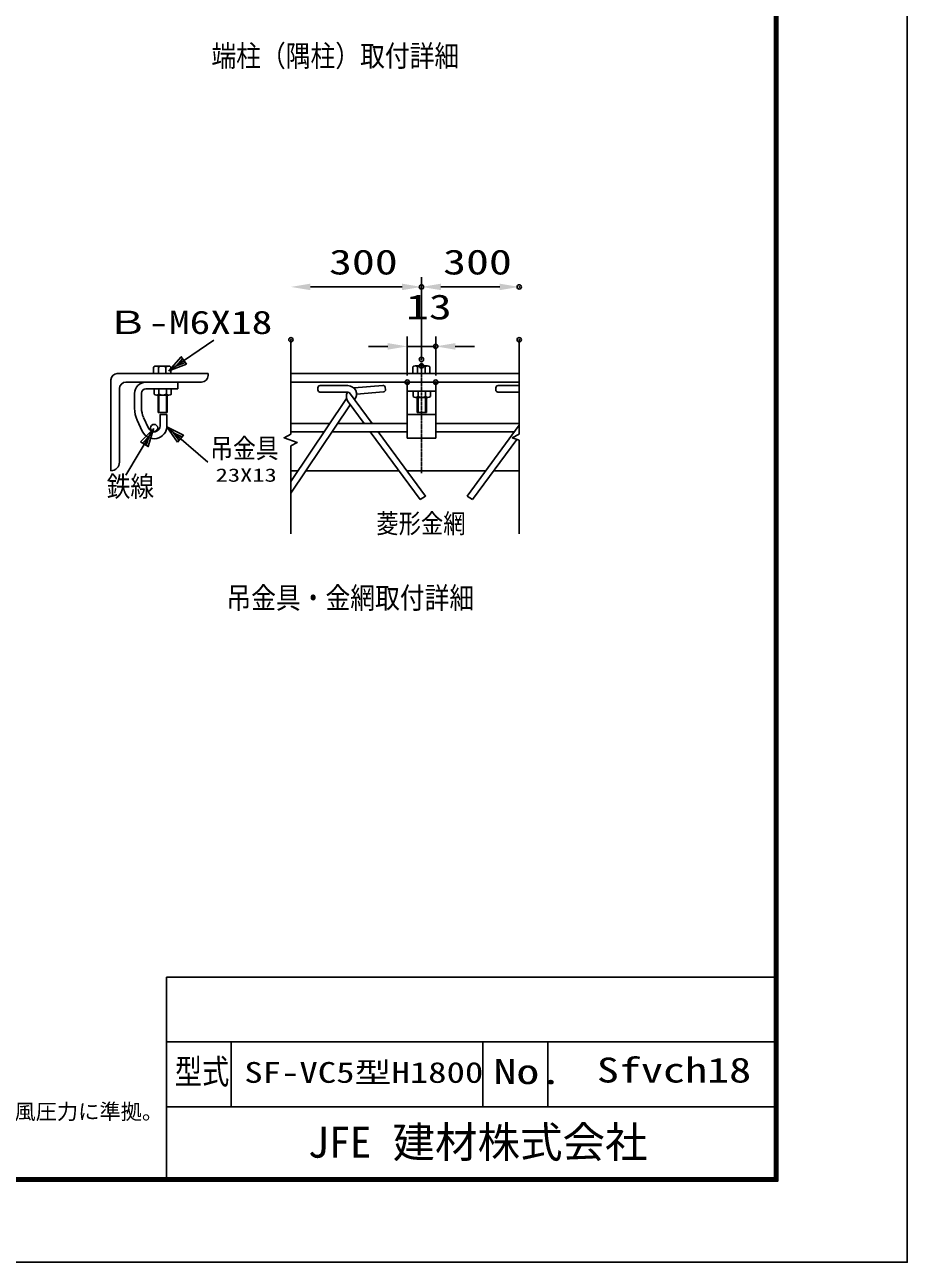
# Model space of a CAD drawing. Units: millimetres, scale not verified. Extents: x -4455 to 4455, y -3150 to 3150.
# Drawn here: x 2412 to 4455, y -3150 to -286 of the extents above; entities that cross this region are included whole.
import ezdxf
from ezdxf.enums import TextEntityAlignment as Align

# ---------------------------------------------------------------- set-up
doc = ezdxf.new("R2010")
doc.units = ezdxf.units.MM
doc.header["$LTSCALE"] = 20
doc.header["$PDMODE"] = 32
doc.header["$PDSIZE"] = 10
doc.linetypes.add('USER4', pattern=[0.216, 0.118, -0.039, 0.02, -0.039])
for name, color, linetype, lineweight in [('0-0_1', 7, 'Continuous', 25), ('0-2_0', 4, 'Continuous', 25), ('0-7_WAKU', 7, 'Continuous', 25), ('0-8_CENTLN-LMEC0', 2, 'USER4', 25)]:
    doc.layers.add(name, color=color, linetype=linetype, lineweight=lineweight)
doc.layers.add('0-5_DEFPOINTS', color=7, linetype='Continuous')
doc.layers.add('0-9_D-TTL-TXT', color=7, linetype='Continuous')
doc.styles.add('ＭＳ ゴシック', font='')
doc.styles.get('ＭＳ ゴシック').set_extended_font_data('MS Gothic')

# ---------------------------------------------------------------- blocks, each defined once
blk = doc.blocks.new('C73')
at = {"layer": '0-0_1', "color": 4}
blk.add_line((156037.7, 60874.7), (158113.3, 62287.1), dxfattribs=at)
blk.add_lwpolyline([(156850.4, 61173.6), (156037.7, 60874.7), (156614.1, 61520.9)], close=True, dxfattribs=at)
blk.add_lwpolyline([(156791.3, 61260.4), (156385, 61111), (156673.1, 61434.1)], dxfattribs=at)

msp = doc.modelspace()

# ---------------------------------------------------------------- linework, layer by layer
at = {"layer": '0-0_1'}
for p, q in [((2710.1, -1078.43), (2710.1, -1093.36)), ((2715.76, -1076.02), (2744.45, -1076.02)), ((2721.44, -1078.44), (2721.44, -1093.36)), ((2738.77, -1078.42), (2738.77, -1093.36)), ((2750.1, -1078.38), (2750.1, -1093.36)), ((3310.02, -1078.03), (3310.02, -1092.96)), ((3315.68, -1075.63), (3344.36, -1075.62)), ((3321.35, -1078.04), (3321.35, -1092.96)), ((3338.69, -1078.02), (3338.69, -1092.96)), ((3350.02, -1077.98), (3350.02, -1092.96)), ((2766.18, -1113.28), (2766.18, -1128.68)), ((2711.2, -1128.68), (2711.2, -1140.94)), ((2716.86, -1143.34), (2745.53, -1143.34)), ((2720.53, -1143.34), (2720.53, -1183.28)), ((2722.53, -1128.68), (2722.53, -1140.94)), ((2739.86, -1128.68), (2739.86, -1140.94)), ((2741.86, -1143.34), (2741.86, -1183.28)), ((2751.2, -1128.68), (2751.2, -1140.94)), ((3311.11, -1133.94), (3311.11, -1146.2)), ((3322.45, -1133.94), (3322.45, -1146.2)), ((3339.78, -1133.94), (3339.78, -1146.2)), ((3351.11, -1133.94), (3351.11, -1146.2)), ((3316.78, -1148.6), (3345.45, -1148.6)), ((3320.45, -1148.6), (3320.45, -1183.28)), ((3341.78, -1148.6), (3341.78, -1183.28)), ((3320.45, -1183.28), (3341.78, -1183.28))]:
    msp.add_line(p, q, dxfattribs=at)
at = {"layer": '0-0_1', "color": 4}
for p, q in [((2722.66, -1143.34), (2722.66, -1183.28)), ((2739.73, -1143.34), (2739.73, -1183.28)), ((3322.58, -1148.6), (3322.58, -1183.28)), ((3339.65, -1148.6), (3339.65, -1183.28))]:
    msp.add_line(p, q, dxfattribs=at)
at = {"layer": '0-0_1'}
for centre, radius, start, end in [((2715.75, -1083.73), 7.75, 43.05395, 136.76926), ((2730.15, -1092.97), 16.94, 59.3584, 120.92194), ((2744.48, -1084.22), 8.14, 45.86685, 134.53607), ((3315.67, -1083.34), 7.75, 43.05395, 136.76926), ((3330.07, -1092.57), 16.94, 59.3584, 120.92194), ((3344.39, -1083.82), 8.14, 45.86685, 134.53607), ((2716.85, -1135.63), 7.75, 223.23149, 316.94679), ((2731.24, -1126.39), 16.94, 239.07794, 300.64148), ((2745.57, -1135.14), 8.14, 225.46316, 314.1324), ((3316.76, -1140.89), 7.75, 223.23149, 316.94679), ((3331.16, -1131.65), 16.94, 239.07794, 300.64148), ((3345.49, -1140.4), 8.14, 225.46316, 314.1324)]:
    msp.add_arc(centre, radius, start, end, dxfattribs=at)
at = {"layer": '0-2_0', "color": 1}
for p, q in [((3330.4, -1060.63), (3330.4, -870.39)), ((3297.4, -1098.28), (3297.4, -1008.03)), ((3363.4, -1098.28), (3363.4, -1008.03))]:
    msp.add_line(p, q, dxfattribs=at)
at = {"layer": '0-2_0', "color": 2}
for p, q in [((3073.09, -892.89), (3285.4, -892.89)), ((3375.4, -892.89), (3511.58, -892.89)), ((3252.4, -1030.53), (3207.4, -1030.53)), ((3297.4, -1030.53), (3363.4, -1030.53)), ((3408.4, -1030.53), (3453.4, -1030.53))]:
    msp.add_line(p, q, dxfattribs=at)
at = {"layer": '0-2_0', "color": 7}
for p, q in [((3028.09, -1015.07), (3028.09, -1233.71)), ((3556.58, -1015.07), (3556.58, -1233.71)), ((2611.18, -1108.28), (2611.18, -1318.28)), ((2836.18, -1093.28), (2626.18, -1093.28)), ((2821.18, -1113.28), (2646.18, -1113.28)), ((2836.18, -1093.28), (2836.18, -1098.28)), ((3556.58, -1093.28), (3028.09, -1093.28)), ((3550.14, -1093.28), (3028.09, -1093.28)), ((3556.58, -1113.28), (3028.09, -1113.28)), ((3297.4, -1113.28), (3297.4, -1243.28)), ((3363.4, -1113.28), (3363.4, -1243.28)), ((2631.18, -1128.28), (2631.18, -1298.28)), ((2666.18, -1139.28), (2666.18, -1173.81)), ((2682.18, -1138.68), (2682.18, -1173.81)), ((2766.18, -1128.68), (2692.18, -1128.68)), ((3090.45, -1126.1), (3090.43, -1131.1)), ((3095.41, -1136.12), (3160.13, -1136.41)), ((3095.48, -1121.12), (3160.2, -1121.41)), ((3163.93, -1138.18), (3216.04, -1208.9)), ((3241.14, -1121.08), (3174.69, -1126.74)), ((3242.42, -1136.02), (3180.11, -1141.33)), ((3246.55, -1125.63), (3246.98, -1130.62)), ((3363.4, -1133.92), (3297.4, -1133.92)), ((3502.53, -1126.13), (3502.5, -1131.13)), ((3507.48, -1136.15), (3556.58, -1136.37)), ((3507.55, -1121.15), (3556.58, -1121.37)), ((3156.9, -1151.14), (3028.09, -1343.11)), ((3165.37, -1165.43), (3028.09, -1370.03)), ((3160.29, -1158.53), (3197.4, -1208.9)), ((2672.23, -1201.42), (2683.95, -1226.86)), ((2686.76, -1194.73), (2698.43, -1220.07)), ((2741.86, -1183.28), (2720.53, -1183.28)), ((2741.18, -1188.28), (2741.18, -1214.28)), ((3363.4, -1188.28), (3297.4, -1188.28)), ((3118.14, -1208.9), (3028.09, -1208.9)), ((3105.37, -1227.94), (3028.09, -1227.94)), ((3297.4, -1227.94), (3123.43, -1227.94)), ((3297.4, -1208.9), (3136.21, -1208.9)), ((3211.43, -1227.94), (3327.09, -1384.91)), ((3556.58, -1208.9), (3363.4, -1208.9)), ((3545.68, -1227.94), (3363.4, -1227.94)), ((3556.58, -1213.15), (3435.94, -1376.88)), ((3363.4, -1243.28), (3297.4, -1243.28)), ((3551.18, -1245.77), (3448.66, -1384.91)), ((3556.58, -1233.71), (3540.64, -1242.1)), ((3540.64, -1242.1), (3556.58, -1247.65)), ((3556.58, -1247.65), (3556.58, -1464.06)), ((3028.09, -1260.47), (3028.09, -1464.06)), ((2611.18, -1318.28), (2611.38, -1318.28)), ((3028.09, -1318.26), (3044.77, -1318.26)), ((3062.83, -1318.26), (3277.98, -1318.26)), ((3296.61, -1318.26), (3479.13, -1318.26)), ((3497.77, -1318.26), (3556.58, -1318.26)), ((3435.94, -1376.88), (3448.66, -1384.91))]:
    msp.add_line(p, q, dxfattribs=at)
for points in [[(2741.18, -1188.28), (2725.18, -1188.28), (2725.18, -1214.28)], [(3230.07, -1227.94), (3339.8, -1376.88), (3327.09, -1384.91)], [(3028.09, -1233.71), (3012.16, -1242.1), (3042.76, -1252.75), (3028.09, -1260.47)]]:
    msp.add_lwpolyline(points, dxfattribs=at)
msp.add_circle((2711.41, -1219.22), 8.19, dxfattribs=at)
for centre, radius, start, end in [((2626.18, -1108.28), 15, 90, 180), ((2646.18, -1128.28), 15, 90, 180), ((2692.18, -1139.28), 26, 90, 180), ((2821.18, -1098.28), 15, 270, 0), ((2692.18, -1138.68), 10, 90, 180), ((3095.43, -1131.12), 5, 179.74316, 269.74316), ((3095.45, -1126.12), 5, 89.74316, 179.74316), ((3176.39, -1146.66), 20, 150.20381, 216.38235), ((3160.11, -1141.41), 5, 32.54977, 89.74316), ((3160.11, -1141.41), 20, 320.82678, 89.74316), ((3176.39, -1146.66), 20, 94.8681, 97.42908), ((3241.57, -1126.06), 5, 4.8681, 94.8681), ((3241.99, -1131.04), 5, 274.8681, 4.8681), ((3507.5, -1131.15), 5, 179.74316, 269.74316), ((3507.53, -1126.15), 5, 89.74316, 179.74316), ((2732.18, -1173.81), 66, 180, 204.72477), ((2732.18, -1173.81), 50, 180, 204.725), ((2711.18, -1214.28), 30, 204.79222, 0), ((2711.18, -1214.28), 14, 204.42627, 0), ((2611.18, -1298.28), 20, 270, 0)]:
    msp.add_arc(centre, radius, start, end, dxfattribs=at)
at = {"layer": '0-2_0', "color": 2}
for points in [[(3073.09, -885.39), (3028.09, -892.89), (3073.09, -900.39)], [(3285.4, -885.39), (3330.4, -892.89), (3285.4, -900.39)], [(3375.4, -885.39), (3330.4, -892.89), (3375.4, -900.39)], [(3511.58, -885.39), (3556.58, -892.89), (3511.58, -900.39)], [(3252.4, -1023.03), (3297.4, -1030.53), (3252.4, -1038.03)], [(3408.4, -1023.03), (3363.4, -1030.53), (3408.4, -1038.03)]]:
    msp.add_solid(points, dxfattribs=at)
at = {"layer": '0-5_DEFPOINTS'}
for p in [(3330.4, -892.89), (3556.58, -892.89), (3028.09, -1015.07), (3363.4, -1030.53), (3556.58, -1015.07), (3330.4, -1060.63), (3330.4, -1075.63), (3297.4, -1113.28), (3363.4, -1113.28)]:
    msp.add_point(p, dxfattribs=at)
at = {"layer": '0-7_WAKU'}
for p, q in [((2739.99, -2490), (2739.99, -2955)), ((2739.99, -2490), (4147.59, -2490)), ((2739.99, -2640), (4147.59, -2640)), ((2889.99, -2640), (2889.99, -2790)), ((3472.59, -2640), (3472.59, -2790)), ((3622.59, -2640), (3622.59, -2790)), ((2739.99, -2790), (4147.59, -2790))]:
    msp.add_line(p, q, dxfattribs=at)
at = {"layer": '0-7_WAKU', "color": 3}
msp.add_lwpolyline([(-4454.91, 3150), (4455.09, 3150), (4455.09, -3150), (-4454.91, -3150)], close=True, dxfattribs=at)
at = {"layer": '0-7_WAKU'}
for points in [[(-4154.91, 2962.5), (4155.09, 2962.5), (4155.09, -2962.5), (-4154.91, -2962.5)], [(-4153.03, 2960.62), (4153.22, 2960.62), (4153.22, -2960.63), (-4153.03, -2960.63)], [(-4151.16, 2958.75), (4151.34, 2958.75), (4151.34, -2958.75), (-4151.16, -2958.75)], [(-4149.28, 2956.87), (4149.47, 2956.87), (4149.47, -2956.88), (-4149.28, -2956.88)], [(-4147.41, 2955), (4147.59, 2955), (4147.59, -2955), (-4147.41, -2955)]]:
    msp.add_lwpolyline(points, close=True, dxfattribs=at)
at = {"layer": '0-8_CENTLN-LMEC0'}
msp.add_line((3330.4, -1068.28), (3330.4, -1324.29), dxfattribs=at)

# ---------------------------------------------------------------- block references
at = {"layer": '0-2_0', "xscale": 0.05, "yscale": 0.05}
msp.add_blockref('C73', (-5056.36, -4130.71), dxfattribs=at)
for p, rotation in [((-2218.68, 5531.56), 285), ((8494.76, 4834.7), 205)]:
    msp.add_blockref('C73', p, dxfattribs=dict(at, rotation=rotation))

# ---------------------------------------------------------------- texts
at = {"layer": '0-0_1', "color": 4, "style": 'ＭＳ ゴシック'}
for s, height, width, p in [('端柱（隅柱）取付詳細', 49.48, 0.85, (2844.05, -397.79)), ('Ｂ-M6X18', 54.12, 1.3, (2601.93, -1018.21)), ('吊金具', 45.45, 0.85, (2841.48, -1302.65)), ('鉄線', 47.36, 0.85, (2601.48, -1392.48)), ('菱形金網', 44.57, 0.85, (3225.77, -1476.08)), ('吊金具・金網取付詳細', 49.48, 0.85, (2878.72, -1652.07))]:
    msp.add_text(s, height=height, dxfattribs=dict(at, width=width)).set_placement(p, align=Align.BOTTOM_LEFT)
at = {"layer": '0-2_0', "color": 3, "style": 'ＭＳ ゴシック', "width": 1.35}
for s, p in [('300', (3116.25, -881.49)), ('300', (3380.49, -881.49)), ('13', (3294.4, -985.38))]:
    msp.add_text(s, height=57.77, dxfattribs=at).set_placement(p, align=Align.BOTTOM_LEFT)
at = {"layer": '0-2_0', "style": 'ＭＳ ゴシック', "width": 1.35}
msp.add_text('23X13', height=30.79, dxfattribs=at).set_placement((2853.87, -1353), align=Align.BOTTOM_LEFT)
at = {"layer": '0-7_WAKU', "style": 'ＭＳ ゴシック'}
for s, height, width, p in [('型式', 57.73, 0.8, (2759.34, -2754.96)), ('SF-VC5型H1800', 48.11, 1.3, (2920.18, -2749.25)), ('No.', 57.73, 1.35, (3497.14, -2754.96)), ('Sfvch18', 57.73, 1.3, (3736.39, -2751.41))]:
    msp.add_text(s, height=height, dxfattribs=dict(at, width=width)).set_placement(p, align=Align.BOTTOM_LEFT)
msp.add_text('JFE 建材株式会社', height=72.16, dxfattribs=at).set_placement((3066.94, -2929.69), align=Align.BOTTOM_LEFT)
at = {"layer": '0-9_D-TTL-TXT', "style": 'ＭＳ ゴシック'}
msp.add_text('（設計条件）風荷重：昭和57年改正 建築基準法・同施行令に基づく風圧力に準拠。', height=36.08, dxfattribs=at).set_placement((887.03, -2830.2), align=Align.BOTTOM_LEFT)

doc.saveas('drawing.dxf')
